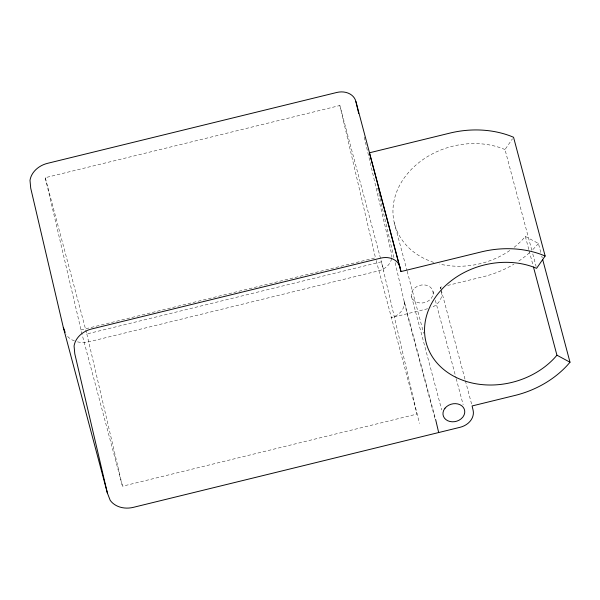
<?xml version="1.0" encoding="UTF-8"?>
<svg xmlns="http://www.w3.org/2000/svg" width="600" height="600" viewBox="0 0 600 600"><rect width="100%" height="100%" fill="white"/><g stroke="black" fill="none" stroke-linecap="round" stroke-linejoin="round"><path stroke-width="0.45" stroke-dasharray="3 2.25" d="M531.817 250.32L505.005 149.558L512.482 138.795M540.795 252.45L538.403 243.45L525.338 236.445L523.23 238.875A74.453 60.307 -14.9 0 1 514.14 247.298M538.403 243.45L535.83 246.428A90.998 73.71 -14.9 0 1 532.088 250.26M82.095 334.478L45.263 177.69L339.847 105.525L383.918 271.155M80.895 329.962L375.48 257.79L339.847 105.525M45.263 177.69L86.835 333.952L381.428 261.78L417.06 414.053L122.475 486.225L82.335 335.385M440.91 288.938L440.498 287.197L442.283 286.763M447.645 285.45L483.353 276.697A90.998 73.71 -14.9 0 0 513.908 264.173M427.612 308.752L391.013 317.722A16.545 13.402 -14.9 0 0 404.025 300.735L435.623 419.49M505.005 149.558L502.05 148.365A74.453 60.307 -14.9 0 0 409.868 170.955L407.033 174.225A74.453 60.307 -14.9 0 0 427.072 259.853L431.048 261.465A74.453 60.307 -14.9 0 0 434.332 262.582M541.755 256.05L542.235 257.85M532.77 253.92L536.123 266.52M525.338 236.445L528.93 249.938M529.17 250.837L532.995 265.237M440.498 287.197L440.978 288.998M441.217 289.897L465.158 379.86M465.397 380.76L471.862 405.053M432.975 291.337L434.175 295.837M435.368 300.337L455.955 377.707M456.195 378.608L463.14 404.7M394.245 222.63L406.928 270.315M407.168 271.215L423.683 333.293M411.548 296.587L441.713 409.95M434.85 418.147L407.077 313.785L394.89 261.712M376.207 260.505L419.558 423.428M377.692 188.205L394.043 258.082M364.237 137.145L391.553 253.853A16.545 13.402 -14.9 0 1 391.793 257.37M86.835 333.952L122.475 486.225M509.775 250.515A74.453 60.307 -14.9 0 1 439.41 264M529.447 252.728A90.998 73.71 -14.9 0 1 517.845 261.69M77.512 341.88A22.058 17.872 -14.9 0 0 89.31 341.707L378.54 270.847A16.545 13.402 -14.9 0 0 391.71 258.082M74.415 340.942A22.058 17.872 -14.9 0 1 66.12 334.673M441.518 291.548A16.545 13.402 -14.9 0 1 430.98 307.763M413.445 289.418L413.062 289.92A11.033 8.933 -14.9 0 0 416.13 301.972A11.033 8.933 -14.9 0 0 431.077 298.515L431.467 298.013A11.033 8.933 -14.9 0 0 428.4 285.96A11.033 8.933 -14.9 0 0 413.445 289.418"/><path stroke-width="0.9" d="M545.145 256.013L541.537 254.558A90.998 73.71 -14.9 0 0 481.35 251.888L401.002 271.567L369.405 152.812L449.752 133.132A90.998 73.71 -14.9 0 1 509.94 135.803L513.548 137.257L545.145 256.013L536.602 268.32L533.648 267.127A74.453 60.307 -14.9 0 0 441.465 289.71L438.63 292.98A74.453 60.307 -14.9 0 0 458.67 378.615L462.645 380.22A74.453 60.307 -14.9 0 0 554.827 357.638L556.935 355.2L533.475 267.038M542.707 259.65L570 362.212L567.428 365.183A90.998 73.71 -14.9 0 1 514.95 395.452L472.095 405.952L473.115 410.303A16.545 13.402 -14.9 0 1 460.103 427.29L133.38 507.338A22.058 17.872 -14.9 0 1 110.19 500.303L107.37 493.013L63.3 327.375L30.72 188.153L30 180.345A22.058 17.872 -14.9 0 1 47.565 163.328L336.795 92.468A16.545 13.402 -14.9 0 1 355.913 101.587L401.002 271.567M556.935 355.2L570 362.212M65.16 332.355L63.3 327.375M435.623 419.49L438.675 432.54M355.913 101.587L358.688 113.438M107.37 493.013L74.79 353.79L74.07 345.983A22.058 17.872 -14.9 0 1 91.635 328.965L380.865 258.105A16.545 13.402 -14.9 0 1 399.99 267.218M445.043 408.173L444.66 408.675A11.033 8.933 -14.9 0 0 447.728 420.728A11.033 8.933 -14.9 0 0 462.683 417.27L463.065 416.768A11.033 8.933 -14.9 0 0 459.998 404.715A11.033 8.933 -14.9 0 0 445.043 408.173"/></g></svg>
